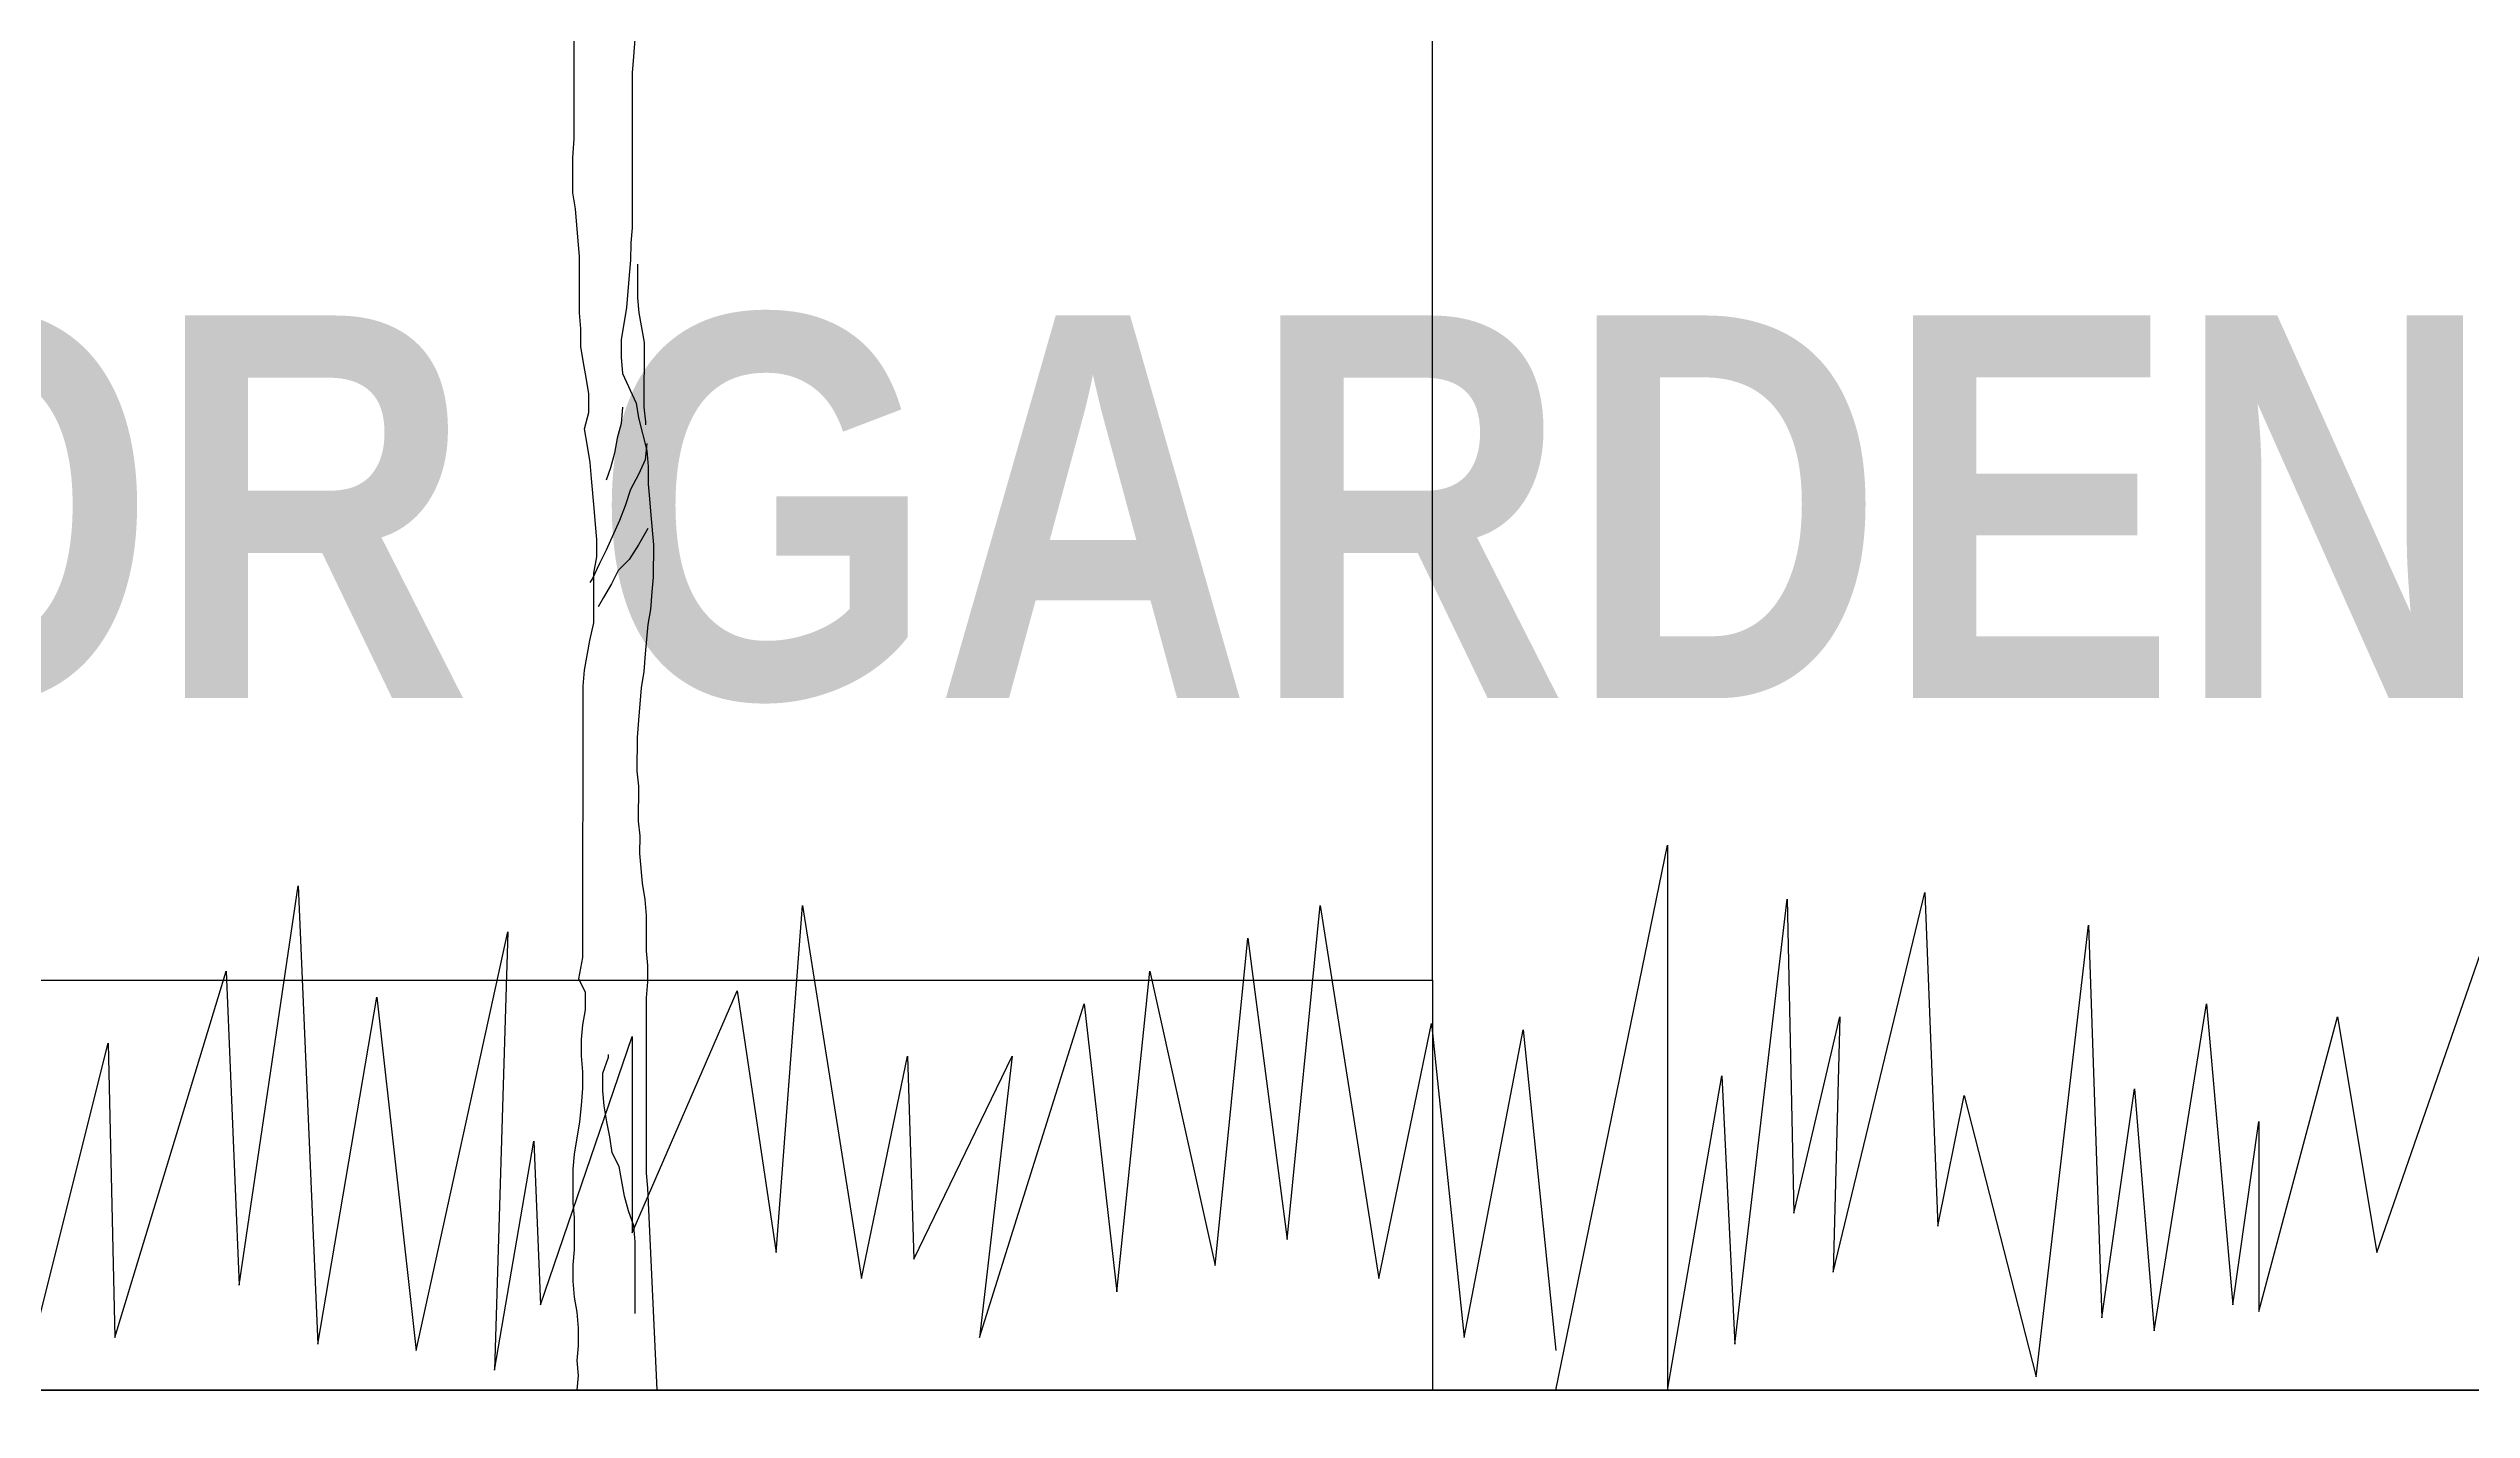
# Model space of a CAD drawing. Header units: millimetres. Extents: x -249630 to 95394, y -188036 to 109963.
# Drawn here: x -52254 to -51146, y -2317 to -1694 of the extents above; entities that cross this region are included whole.
import ezdxf

# ---------------------------------------------------------------- set-up
doc = ezdxf.new("R2010")
doc.units = ezdxf.units.MM
doc.header["$PDMODE"] = 2
for name, color, linetype in [('05', 5, 'Continuous'), ('ATronco', 36, 'Continuous'), ('Layer5', 84, 'Continuous'), ('SUBTITULOS', 90, 'Continuous')]:
    doc.layers.add(name, color=color, linetype=linetype)
doc.layers.add('MUROS', color=6, linetype='Continuous', lineweight=60)
doc.styles.add('COTAS', font='arial.ttf', dxfattribs={"width": 1.1})
doc.styles.add('SUBTITULOS(E)', font='swisscbi.ttf', dxfattribs={"oblique": 15, "height": 0.2})
doc.dimstyles.new('Copy of COTA1-50', dxfattribs={"dimscale": 0.5, "dimtxt": 0.22, "dimasz": 0.12, "dimexe": 0.08, "dimexo": 0.05, "dimgap": 0.076, "dimtad": 2, "dimtih": 1, "dimtoh": 1, "dimzin": 4, "dimdsep": 46, "dimtxsty": 'COTAS', "dimblk": 'ARCHTICK', "dimcen": -0.1, "dimclrd": 141, "dimclre": 141, "dimclrt": 11, "dimadec": 0, "dimazin": 0, "dimtfac": 1, "dimtix": 1, "dimtmove": 1, "dimatfit": 3, "dimfxl": 1, "dimtolj": 1, "dimtzin": 0, "dimarcsym": 0})

# ---------------------------------------------------------------- blocks, each defined once
blk = doc.blocks.new('Arbol_01')
at = {"layer": 'ATronco'}
for p, q in [((-0.0022, 0.9555), (-0.0021, 1.0462)), ((0.0431, 1.0183), (0.0421, 1.006)), ((0.0442, 1.0317), (0.0431, 1.0183)), ((0.0421, 1.006), (0.042, 0.8875)), ((-0.0033, 0.9411), (-0.0022, 0.9555)), ((-0.0033, 0.9144), (-0.0033, 0.9411)), ((-0.0012, 0.902), (-0.0033, 0.9144)), ((0.0008, 0.8773), (-0.0012, 0.902)), ((0.0018, 0.866), (0.0008, 0.8773)), ((0.041, 0.8762), (0.0409, 0.8628)), ((0.042, 0.8875), (0.041, 0.8762)), ((0.0018, 0.8227), (0.0018, 0.866)), ((0.0399, 0.8515), (0.0378, 0.8268)), ((0.0409, 0.8628), (0.0399, 0.8515)), ((0.0461, 0.8597), (0.0461, 0.834)), ((0.0461, 0.834), (0.0471, 0.8227)), ((0.0028, 0.8104), (0.0018, 0.8227)), ((0.0378, 0.8268), (0.0337, 0.8021)), ((0.0471, 0.8227), (0.0512, 0.8)), ((0.0028, 0.797), (0.0028, 0.8104)), ((0.0048, 0.7846), (0.0028, 0.797)), ((0.0337, 0.8021), (0.0337, 0.7887)), ((0.0512, 0.8), (0.0511, 0.7506)), ((0.0069, 0.7733), (0.0048, 0.7846)), ((0.0337, 0.7887), (0.0347, 0.7763)), ((0.0089, 0.7609), (0.0069, 0.7733)), ((0.0089, 0.7465), (0.0089, 0.7609)), ((0.0347, 0.7763), (0.045, 0.7537)), ((0.0058, 0.7342), (0.0089, 0.7465)), ((0.0347, 0.7506), (0.0336, 0.7382)), ((0.045, 0.7537), (0.047, 0.7424)), ((0.047, 0.7424), (0.0532, 0.7176)), ((0.0511, 0.7506), (0.0522, 0.7393)), ((0.0079, 0.7208), (0.0058, 0.7342)), ((0.0305, 0.7269), (0.0285, 0.7156)), ((0.0336, 0.7382), (0.0305, 0.7269)), ((0.0532, 0.7228), (0.0521, 0.7104)), ((0.0522, 0.7393), (0.0522, 0.7372)), ((0.0099, 0.7084), (0.0079, 0.7208)), ((0.0109, 0.6961), (0.0099, 0.7084)), ((0.0254, 0.7043), (0.0223, 0.695)), ((0.0285, 0.7156), (0.0254, 0.7043)), ((0.0521, 0.7104), (0.047, 0.6991)), ((0.0532, 0.7176), (0.0542, 0.7053)), ((0.0542, 0.7053), (0.0542, 0.6919)), ((0.013, 0.6734), (0.0109, 0.6961)), ((0.0408, 0.6878), (0.0367, 0.6754)), ((0.047, 0.6991), (0.0408, 0.6878)), ((0.0542, 0.6919), (0.0552, 0.6806)), ((0.014, 0.661), (0.013, 0.6734)), ((0.0367, 0.6754), (0.0325, 0.6641)), ((0.0552, 0.6806), (0.0562, 0.6682)), ((0.0562, 0.6682), (0.0583, 0.6456)), ((0.015, 0.6497), (0.014, 0.661)), ((0.015, 0.6363), (0.015, 0.6497)), ((0.0325, 0.6641), (0.0222, 0.6415)), ((0.0541, 0.6579), (0.0469, 0.6456)), ((0.0171, 0.6312), (0.0119, 0.6199)), ((0.0129, 0.624), (0.015, 0.6363)), ((0.0222, 0.6415), (0.0171, 0.6312)), ((0.0397, 0.6342), (0.0315, 0.626)), ((0.0469, 0.6456), (0.0397, 0.6342)), ((0.0583, 0.6456), (0.0582, 0.6208)), ((0.0119, 0.6199), (0.0098, 0.6168)), ((0.0129, 0.5859), (0.0129, 0.624)), ((0.0263, 0.6157), (0.0201, 0.6054)), ((0.0315, 0.626), (0.0263, 0.6157)), ((0.0582, 0.6208), (0.0572, 0.6095)), ((0.0201, 0.6054), (0.016, 0.5982)), ((0.0561, 0.5961), (0.0541, 0.5848)), ((0.0572, 0.6095), (0.0561, 0.5961)), ((0.0098, 0.5725), (0.0129, 0.5859)), ((0.0541, 0.5848), (0.052, 0.5622)), ((0.0057, 0.5498), (0.0098, 0.5725)), ((0.052, 0.5622), (0.051, 0.5488)), ((0.0044, 0.3305), (0.0046, 0.5375)), ((0.0046, 0.5375), (0.0057, 0.5498)), ((0.051, 0.5488), (0.0489, 0.5364)), ((0.0489, 0.5364), (0.0468, 0.5117)), ((0.0468, 0.5117), (0.0458, 0.4983)), ((0.0458, 0.4983), (0.0457, 0.4726)), ((0.0457, 0.4726), (0.0468, 0.4613)), ((0.0468, 0.4613), (0.0467, 0.4345)), ((0.0467, 0.4345), (0.0478, 0.4232)), ((0.0478, 0.4232), (0.0477, 0.4098)), ((0.0477, 0.4098), (0.0498, 0.3871)), ((0.0498, 0.3871), (0.0518, 0.3748)), ((0.0518, 0.3748), (0.0528, 0.3624)), ((0.0528, 0.3624), (0.0528, 0.3356)), ((0.0528, 0.3356), (0.0538, 0.3243)), ((0.0013, 0.3141), (0.0044, 0.3305)), ((0.0538, 0.3243), (0.0538, 0.3119)), ((0.0065, 0.3037), (0.0013, 0.3141)), ((0.0064, 0.2904), (0.0065, 0.3037)), ((0.0528, 0.2996), (0.0527, 0.1657)), ((0.0538, 0.3119), (0.0528, 0.2996)), ((0.0033, 0.2677), (0.0044, 0.279)), ((0.0044, 0.279), (0.0064, 0.2904)), ((0.0033, 0.2554), (0.0033, 0.2677)), ((0.0043, 0.243), (0.0033, 0.2554)), ((0.0043, 0.2306), (0.0043, 0.243)), ((0.0198, 0.242), (0.0239, 0.2543)), ((0.0198, 0.2286), (0.0198, 0.242)), ((0.0239, 0.2543), (0.0239, 0.2564)), ((0.0033, 0.2173), (0.0043, 0.2306)), ((0.0208, 0.2172), (0.0198, 0.2286)), ((-0.0019, 0.1802), (0.0022, 0.2049)), ((0.0022, 0.2049), (0.0033, 0.2173)), ((0.0228, 0.2049), (0.0208, 0.2172)), ((0.0249, 0.1936), (0.0228, 0.2049)), ((0.0269, 0.1812), (0.0249, 0.1936)), ((-0.003, 0.1431), (-0.0029, 0.1689)), ((-0.0029, 0.1689), (-0.0019, 0.1802)), ((0.0321, 0.1709), (0.0269, 0.1812)), ((0.0362, 0.1482), (0.0321, 0.1709)), ((0.0393, 0.1369), (0.0362, 0.1482)), ((0.0527, 0.1657), (0.0537, 0.1544)), ((0.0537, 0.1544), (0.0608, 0.0004)), ((-0.0019, 0.1318), (-0.003, 0.1431)), ((-0.002, 0.1071), (-0.0019, 0.1318)), ((0.0434, 0.1256), (0.0393, 0.1369)), ((0.0444, 0.1132), (0.0434, 0.1256)), ((0.0443, 0.0587), (0.0444, 0.1132)), ((-0.003, 0.0958), (-0.002, 0.1071)), ((-0.003, 0.0834), (-0.003, 0.0958)), ((-0.002, 0.071), (-0.003, 0.0834)), ((0.0001, 0.0597), (-0.002, 0.071)), ((0.0011, 0.0474), (0.0001, 0.0597)), ((0.0011, 0.034), (0.0011, 0.0474)), ((0, 0.0227), (0.0011, 0.034)), ((0.001, 0.0113), (0, 0.0227)), ((0, 0), (0.001, 0.0113)), ((0, 0), (0.0608, 0))]:
    blk.add_line(p, q, dxfattribs=at)
blk = doc.blocks.new('_ArchTick')
at = {"color": 0, "linetype": 'ByBlock', "const_width": 0.15}
blk.add_lwpolyline([(-0.5, -0.5), (0.5, 0.5)], dxfattribs=at)
blk = doc.blocks.new('*D193')
at = {"layer": '05', "color": 141, "lineweight": -2, "transparency": 16777216}
for p, q in [((-52527.7, 879.4), (-51620.8, 879.4)), ((-51620.9, -2120.6), (-51620.9, 879.4)), ((-52527.7, -2120.6), (-51620.8, -2120.6))]:
    blk.add_line(p, q, dxfattribs=at)
at = {"layer": 'Defpoints', "color": 0, "transparency": 16777216}
for p in [(-52527.7, 879.4), (-51620.9, 879.4), (-52527.7, -2120.6)]:
    blk.add_point(p, dxfattribs=at)
at = {"layer": '05', "color": 141, "lineweight": -2, "transparency": 16777216, "xscale": 0.06, "yscale": 0.06, "zscale": 0.06}
for p, rotation in [((-51620.9, 879.4), 90), ((-51620.9, -2120.6), 270)]:
    blk.add_blockref('_ArchTick', p, dxfattribs=dict(at, rotation=rotation))
at = {"layer": '05', "color": 11, "transparency": 16777216, "insert": (-51620.5, -620.6), "char_height": 0.11, "attachment_point": 5, "style": 'COTAS'}
blk.add_mtext('\\A1;3000.00', dxfattribs=at)
blk = doc.blocks.new('*D200')
at = {"layer": '05', "color": 141, "lineweight": -2, "transparency": 16777216}
for p, q in [((-52496.4, -2120.6), (-51620.8, -2120.6)), ((-51620.9, -2120.6), (-51620.9, -2308.1)), ((-52496.4, -2308.1), (-51620.8, -2308.1))]:
    blk.add_line(p, q, dxfattribs=at)
at = {"layer": 'Defpoints', "color": 0, "transparency": 16777216}
for p in [(-52496.4, -2120.6), (-52496.4, -2308.1), (-51620.9, -2308.1)]:
    blk.add_point(p, dxfattribs=at)
at = {"layer": '05', "color": 141, "lineweight": -2, "transparency": 16777216, "xscale": 0.06, "yscale": 0.06, "zscale": 0.06}
for p, rotation in [((-51620.9, -2120.6), 90), ((-51620.9, -2308.1), 270)]:
    blk.add_blockref('_ArchTick', p, dxfattribs=dict(at, rotation=rotation))
at = {"layer": '05', "color": 11, "transparency": 16777216, "insert": (-51620.6, -2214.3), "char_height": 0.11, "attachment_point": 5, "style": 'COTAS'}
blk.add_mtext('\\A1;187.50', dxfattribs=at)

msp = doc.modelspace()

# ---------------------------------------------------------------- linework, layer by layer
at = {"layer": 'Layer5'}
for points in [[(-51564.42, -2308.069), (-51513.298, -2058.75), (-51513.298, -2308.069), (-51488.529, -2164.24), (-51482.537, -2286.958), (-51458.569, -2083.426), (-51455.574, -2227.096), (-51434.602, -2137.302), (-51437.598, -2254.034), (-51395.654, -2080.433), (-51389.662, -2233.082), (-51377.678, -2173.22), (-51344.723, -2301.924), (-51320.755, -2095.399), (-51314.763, -2274.986), (-51299.783, -2170.227), (-51290.795, -2280.972), (-51266.828, -2131.316), (-51254.844, -2268.999), (-51242.86, -2185.192), (-51242.86, -2271.993), (-51206.908, -2137.302), (-51188.933, -2245.054), (-51135.005, -2089.412)], [(-52268.472, -2316.889), (-52226.528, -2149.275), (-52223.533, -2283.965), (-52172.601, -2116.35), (-52166.609, -2260.02), (-52139.646, -2077.44), (-52130.658, -2286.958), (-52103.694, -2128.323), (-52085.718, -2289.951), (-52043.775, -2098.392), (-52049.767, -2298.93), (-52031.791, -2194.171), (-52028.795, -2268.999), (-51986.851, -2146.281), (-51986.851, -2236.075), (-51938.916, -2125.33), (-51920.94, -2245.054), (-51908.956, -2086.419), (-51881.993, -2257.027), (-51861.021, -2155.261), (-51858.025, -2248.047), (-51813.086, -2155.261), (-51828.065, -2283.965), (-51780.13, -2131.316), (-51765.15, -2263.013), (-51750.17, -2116.35), (-51720.21, -2251.041), (-51705.231, -2101.385), (-51687.255, -2239.068), (-51672.275, -2086.419), (-51645.312, -2257.027), (-51621.344, -2140.295), (-51606.364, -2283.965), (-51579.4, -2143.288), (-51564.42, -2289.951)]]:
    msp.add_lwpolyline(points, dxfattribs=at)
at = {"layer": 'MUROS'}
msp.add_lwpolyline([(-53419.915, -2308.069), (-49857.415, -2308.069)], dxfattribs=at)

# ---------------------------------------------------------------- block references
at = {"xscale": 598.9603255755416, "yscale": 598.9603255755416, "zscale": 598.9603255755416}
msp.add_blockref('Arbol_01', (-52012.071, -2308.069), dxfattribs=at)

# ---------------------------------------------------------------- texts
at = {"layer": 'SUBTITULOS', "linetype": 'ByBlock', "style": 'SUBTITULOS(E)'}
msp.add_text('OUTDOOR GARDEN', height=175, dxfattribs=at).set_placement((-53084.603, -1991.544))

# ---------------------------------------------------------------- dimensions: what is measured, and where the dimension line sits
at = {"layer": '05'}
for base, p1, p2, picture, middle in [((-51620.86, 879.431), (-52527.699, -2120.569), (-52527.699, 879.431), '*D193', (-51620.524, -620.569)), ((-51620.86, -2308.069), (-52496.449, -2120.569), (-52496.449, -2308.069), '*D200', (-51620.577, -2214.319))]:
    dim = msp.add_linear_dim(base=base, p1=p1, p2=p2, angle=90, dimstyle='Copy of COTA1-50', dxfattribs=at)
    dim.commit()
    dim.dimension.update_dxf_attribs({"geometry": picture, "text_midpoint": middle})

doc.saveas('drawing.dxf')
